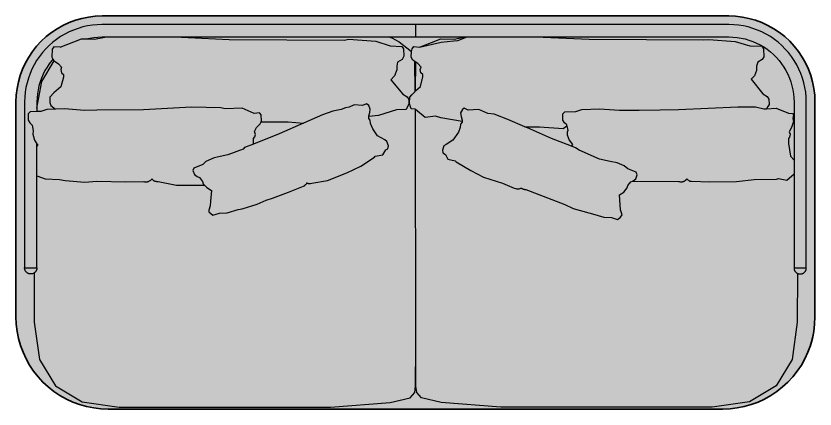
# Model space of a CAD drawing. Header units: millimetres. Extents: x 0 to 3777, y -1085 to 762.
# Drawn here: x 2152 to 3777, y -1085 to -286 of the extents above; entities that cross this region are included whole.
import ezdxf

# ---------------------------------------------------------------- set-up
doc = ezdxf.new("R2010")
doc.units = ezdxf.units.MM
doc.layers.add('Blocks', color=7, linetype='Continuous')
doc.layers.add('Blocks$Fill', color=7, linetype='Continuous', true_color=0xffffff)
doc.layers.add('Blocks$Inner', color=7, linetype='Continuous', lineweight=25, true_color=0x007f00)
doc.layers.add('Blocks$Outline', color=7, linetype='Continuous', lineweight=35, true_color=0xff3f3f)

# ---------------------------------------------------------------- blocks, each defined once
blk = doc.blocks.new('Fly SC2 Sofa Top')
at = {"layer": 'Blocks$Fill'}
blk.add_hatch(color=256, dxfattribs=at).paths.add_polyline_path([(-27.4, -2.2), (-40.9, -4.8), (-54.1, -8.6), (-67, -13.3), (-79.4, -19.1), (-91.4, -25.8), (-102.9, -33.4), (-113.7, -41.9), (-123.7, -51.3), (-133.1, -61.3), (-141.6, -72.1), (-149.2, -83.6), (-155.9, -95.6), (-161.7, -108), (-166.4, -120.9), (-170.2, -134.1), (-172.8, -147.6), (-174.5, -161.3), (-175, -175), (-175, -612.3), (-174.4, -627), (-172.7, -641.7), (-169.8, -656.1), (-165.8, -670.3), (-160.7, -684.1), (-154.6, -697.4), (-147.4, -710.3), (-139.2, -722.5), (-130.1, -734.1), (-120.1, -744.9), (-109.3, -754.9), (-97.7, -764), (-85.5, -772.2), (-72.6, -779.4), (-59.3, -785.5), (-45.5, -790.6), (-31.3, -794.6), (-16.9, -797.5), (-2.3, -799.2), (12.5, -799.8), (637.5, -799.8), (1262.5, -799.8), (1277.3, -799.2), (1291.9, -797.5), (1306.3, -794.6), (1320.5, -790.6), (1334.3, -785.5), (1347.6, -779.4), (1360.5, -772.2), (1372.7, -764), (1384.3, -754.9), (1395.1, -744.9), (1405.1, -734.1), (1414.2, -722.5), (1422.4, -710.3), (1429.6, -697.4), (1435.7, -684.1), (1440.8, -670.3), (1444.8, -656.1), (1447.7, -641.7), (1449.4, -627), (1450, -612.3), (1450, -175), (1449.5, -161.3), (1447.8, -147.6), (1445.2, -134.1), (1441.4, -120.9), (1436.7, -108), (1430.9, -95.6), (1424.2, -83.6), (1416.6, -72.1), (1408.1, -61.3), (1398.7, -51.3), (1388.7, -41.9), (1377.9, -33.4), (1366.4, -25.8), (1354.4, -19.1), (1342, -13.3), (1329.1, -8.6), (1315.9, -4.8), (1302.4, -2.2), (1288.7, -0.5), (1275, 0), (637.5, 0), (0, 0), (-13.7, -0.5)], flags=0)
at = {"layer": 'Blocks$Inner'}
for p, q in [((637.5, -17.5, 0), (637.5, -42.5, 0)), ((637, -152.9), (636.1, -92.7)), ((1407.5, -512.5, 0), (1432.5, -512.5, 0))]:
    blk.add_line(p, q, dxfattribs=at)
at = {"layer": 'Blocks$Inner', "extrusion": (1.38557e-14, 1.50996e-07, 1)}
blk.add_lwpolyline([(1262.5, -799.8), (637.5, -799.8), (12.5, -799.8), (-2.3, -799.2), (-16.9, -797.5), (-31.3, -794.6), (-45.5, -790.6), (-59.3, -785.5), (-72.6, -779.4), (-85.5, -772.2), (-97.7, -764), (-109.3, -754.9), (-120.1, -744.9), (-130.1, -734.1), (-139.2, -722.5), (-147.4, -710.3), (-154.6, -697.4), (-160.7, -684.1), (-165.8, -670.3), (-169.8, -656.1), (-172.7, -641.7), (-174.4, -627), (-175, -612.3), (-175, -175), (-174.5, -161.3), (-172.8, -147.6), (-170.2, -134.1), (-166.4, -120.9), (-161.7, -108), (-155.9, -95.6), (-149.2, -83.6), (-141.6, -72.1), (-133.1, -61.3), (-123.7, -51.3), (-113.7, -41.9), (-102.9, -33.4), (-91.4, -25.8), (-79.4, -19.1), (-67, -13.3), (-54.1, -8.6), (-40.9, -4.8), (-27.4, -2.2), (-13.7, -0.5), (0, 0), (637.5, 0), (1275, 0), (1288.7, -0.5), (1302.4, -2.2), (1315.9, -4.8), (1329.1, -8.6), (1342, -13.3), (1354.4, -19.1), (1366.4, -25.8), (1377.9, -33.4), (1388.7, -41.9), (1398.7, -51.3), (1408.1, -61.3), (1416.6, -72.1), (1424.2, -83.6), (1430.9, -95.6), (1436.7, -108), (1441.4, -120.9), (1445.2, -134.1), (1447.8, -147.6), (1449.5, -161.3), (1450, -175), (1450, -612.3), (1449.4, -627), (1447.7, -641.7), (1444.8, -656.1), (1440.8, -670.3), (1435.7, -684.1), (1429.6, -697.4), (1422.4, -710.3), (1414.2, -722.5), (1405.1, -734.1), (1395.1, -744.9), (1384.3, -754.9), (1372.7, -764), (1360.5, -772.2), (1347.6, -779.4), (1334.3, -785.5), (1320.5, -790.6), (1306.3, -794.6), (1291.9, -797.5), (1277.3, -799.2)], close=True, dxfattribs=at)
at = {"layer": 'Blocks$Inner'}
for points in [[(147.3, -42.5), (258.8, -47.9), (493.2, -48.9), (501.6, -47), (556.7, -51.2), (585.9, -60.9), (610.1, -61.8), (612.9, -66.5), (613.6, -81.6), (610.8, -88.2), (600.9, -94.1), (599.3, -102.3), (599.5, -109.8), (595, -121.8), (587.7, -129.6), (612, -159.2), (620.4, -164.6), (624.2, -169.6), (624.1, -179), (618.3, -190), (599, -190.9), (562.1, -202.8), (542.6, -204.7)], [(583.3, -42.5), (589.6, -44.6), (604.2, -52.9), (629.3, -72.2)], [(637.5, -152.5), (647.5, -143.6), (652.5, -123.8), (652.4, -119.3), (648.6, -115.5), (646.9, -109.2), (648.8, -104.1), (642.5, -97), (638.4, -94.1), (636.1, -92.7), (632.3, -89.8), (629.1, -83.8), (629.3, -72.2), (630.5, -67.1), (634.3, -62.4), (645.8, -63.5), (689.7, -53.5), (715.8, -50.5), (724, -49.6), (742.8, -42.5)], [(645.8, -63.5), (670.3, -54.1), (689.3, -46.5), (716.5, -47.2), (738.4, -42.5)], [(881.4, -42.4), (991.1, -47.4), (1223.8, -48.6), (1233.9, -47.6), (1288.1, -51.6), (1317.9, -60.9), (1341.8, -61.7), (1345.5, -67.1), (1345.8, -82.8), (1342.6, -88.8), (1333.7, -93.7), (1331, -102.1), (1331.2, -110.9), (1327.3, -121.5), (1320.4, -128.7), (1344, -158.7), (1352.7, -164.1), (1356.1, -169.1), (1356.6, -179.9), (1354.1, -184.1), (1351.4, -188.8)], [(-132.6, -187.7), (-122.5, -133.3), (-97.3, -91)], [(-99.9, -88.1), (-98.8, -89.8), (-97.3, -91), (-88.4, -97.1), (-82.3, -104.3), (-84, -109.1), (-82.6, -115.7), (-78.7, -119.1), (-78.6, -124.5), (-83.8, -144.2), (-97.7, -156.3), (-105.9, -165.2), (-106.5, -176.2), (-103.8, -182.4), (-94.8, -189.8)], [(732.8, -214.8), (689.4, -207.1), (678.1, -203.9), (657.1, -206.6), (637.6, -190.2), (637.1, -189.7), (629.1, -188.8), (626.8, -183.1), (625.6, -176.4), (626.1, -165.3), (630.4, -160.2), (636, -154.5), (637, -152.9), (637.5, -152.5), (638.4, -94.1)], [(-132.4, -325.2), (-115.5, -331.2), (-86.3, -332.7), (-75.3, -334.5), (-35.3, -337.8), (-10.5, -336.2), (48.5, -337.6), (85, -337.1), (86.7, -337.4), (87.5, -337.5), (88.4, -337.5), (89.3, -337.5), (90.2, -337.5), (90.7, -337.4), (91.2, -337.4), (91.7, -337.3), (92.2, -337.2), (92.7, -337.1), (93.2, -336.9), (93.7, -336.7), (94.2, -336.5), (94.8, -336.3), (95.3, -336), (96.5, -335.4), (97.7, -334.7), (99, -333.8), (100.3, -332.7), (101.7, -331.5), (101.9, -331.9), (102.2, -332.3), (102.5, -332.7), (102.8, -333), (103.1, -333.4), (103.4, -333.7), (103.8, -334), (104.1, -334.3), (104.5, -334.5), (104.8, -334.7), (105.2, -335), (105.6, -335.2), (106, -335.3), (106.4, -335.5), (106.8, -335.7), (107.2, -335.8), (108, -336), (108.9, -336.2), (109.7, -336.4), (110.6, -336.5), (114.3, -336.8), (151.8, -344.2), (208.3, -344.2), (213.2, -349.1), (222.4, -355), (220.5, -377.1), (219.8, -386.1), (217.2, -394.8), (217.4, -398.3), (225.7, -405.1), (238.9, -401.1), (254.4, -400.7), (277, -393.6), (285, -392.2), (315.3, -383), (333.9, -374.8), (346.9, -370.5), (379.3, -358.3), (406.6, -347.9), (409.5, -346.5), (410.9, -345.7), (411.5, -345.3), (412.2, -344.8), (412.8, -344.3), (413.5, -343.8), (414.1, -343.2), (414.7, -342.6), (415.2, -341.9), (415.8, -341.2), (416.3, -340.3), (416.7, -339.5), (417, -339.7), (417.3, -339.8), (417.5, -340), (417.8, -340.1), (418.1, -340.3), (418.4, -340.4), (418.7, -340.5), (419, -340.6), (419.3, -340.7), (419.6, -340.7), (419.9, -340.8), (420.2, -340.8), (420.9, -340.9), (421.5, -340.9), (422.2, -340.9), (422.9, -340.8), (424.2, -340.6), (427, -340.1), (458.4, -334.5), (498.1, -319.2), (526.1, -305.4), (554.1, -287.5), (555.8, -285.4), (571.3, -282.8), (577.2, -272.4), (581.4, -270.1), (582.6, -264.2), (579.1, -255.5), (574.9, -251.7), (560.5, -243.7), (551.1, -229.6), (545.9, -218.5), (545.4, -211.7), (542.6, -208.4), (542.6, -204.7), (542.6, -203.2), (545, -196.4), (545.4, -189.6), (542.6, -181.8), (537.7, -178.8), (529.9, -182.1), (512.5, -181.1), (502.6, -185.8), (495.3, -186.8), (486.1, -190.5), (469.7, -193.6), (448.5, -201.1), (409.7, -218.3), (360.3, -239.9), (308.2, -260.5), (290, -267.5), (287.4, -270.7), (255.9, -282.2), (227.8, -288.8), (211, -296.1), (204.7, -302), (186.9, -309.6), (185, -314.6), (188.2, -322.8), (193.2, -326.3), (198.3, -328.6), (204.2, -336.6), (205.7, -341.7), (208.3, -344.2)], [(308.2, -260.5), (308.3, -249.4), (310.9, -245.8), (312, -240.9), (310.4, -235.2), (314.4, -227.2), (321.7, -219.7), (323.7, -215.4), (324.5, -213.6), (324, -201.4), (320.3, -196.9), (309.2, -198.3), (285, -187.7), (250.2, -188.9), (241.7, -186.8), (182.2, -185.6), (84.5, -191), (-10.5, -191.5), (-35.7, -192.2), (-76, -188.7), (-94.8, -189.8), (-112.3, -190.5), (-124.2, -194.3), (-132.5, -194.6)], [(945.6, -223.2), (945.2, -221.7), (940.7, -217.2), (937.1, -211.8), (937.5, -199.1), (941.2, -194.9), (963.6, -194.5), (975.6, -190.4), (1011.7, -188.8), (1052.5, -191.4), (1092.4, -191.5), (1135, -190.9), (1172.7, -190.6), (1293.4, -184.7), (1329.1, -185.1), (1346.4, -188.8), (1351.4, -188.8), (1371.4, -187.5), (1396, -197.9), (1404.6, -198.1), (1406.4, -201.1), (1405.1, -208.5), (1406.4, -214.6), (1402.2, -226.7), (1397.5, -235.6), (1399.7, -240.5), (1398.2, -246.4), (1396.3, -249.4), (1396.3, -259.7), (1400.2, -285.3), (1407.8, -293.7)], [(323.7, -215.4), (378.6, -215.4), (409.7, -218.3)], [(860.3, -225.5), (890, -225.8), (937.9, -228.9), (945.6, -223.2), (947.5, -233.3), (946.4, -236.6), (946.4, -241.6), (950.1, -252.8), (956.8, -261.6), (955, -264.9)], [(1078.7, -335.9), (1172.6, -336.7), (1174.7, -337.1), (1175.7, -337.2), (1176.8, -337.3), (1177.8, -337.4), (1178.8, -337.4), (1179.4, -337.4), (1179.9, -337.4), (1180.4, -337.3), (1180.9, -337.2), (1181.5, -337.1), (1182, -337), (1182.5, -336.8), (1183, -336.6), (1183.6, -336.4), (1184.1, -336.1), (1184.6, -335.8), (1185.2, -335.5), (1185.7, -335.1), (1186.2, -334.7), (1186.8, -334.2), (1187.3, -333.8), (1187.8, -333.2), (1188.4, -332.6), (1188.9, -332), (1189.5, -331.3), (1190.3, -332.2), (1191.1, -333), (1191.8, -333.6), (1192.6, -334.2), (1193.2, -334.6), (1193.6, -334.8), (1193.9, -335), (1194.2, -335.2), (1194.5, -335.3), (1194.8, -335.4), (1195.1, -335.5), (1195.4, -335.6), (1195.7, -335.7), (1195.9, -335.8), (1196.2, -335.8), (1196.5, -335.8), (1196.7, -335.9), (1197.3, -335.9), (1197.8, -335.9), (1198.3, -335.9), (1199.2, -335.8), (1236.3, -337.4), (1290.3, -336.9), (1326.5, -332.6), (1371.9, -332.2), (1375.9, -330.5), (1393.1, -333.8), (1407.5, -321.3)]]:
    blk.add_lwpolyline(points, dxfattribs=at)
blk.add_lwpolyline([(732.8, -214.8), (732.7, -216.2), (729.4, -220.3), (728.7, -227), (724.9, -236.1), (713.8, -252.7), (699.9, -261.3), (695.4, -264.4), (692.2, -273.2), (693, -278.5), (698.6, -282), (703.4, -291.6), (718, -294.6), (720.5, -296.6), (749.8, -314.1), (776.2, -328.3), (814.7, -339.9), (838.1, -350.5), (841.5, -351.2), (843.3, -351.5), (844.1, -351.6), (845, -351.6), (845.9, -351.7), (846.8, -351.6), (847.8, -351.6), (848.7, -351.4), (849.7, -351.2), (850.6, -351), (851.6, -350.6), (852.6, -350.2), (853.3, -350.6), (853.9, -351), (854.5, -351.3), (855.1, -351.6), (855.7, -351.8), (856.3, -352.1), (857.4, -352.4), (858.5, -352.7), (859.6, -352.9), (861.7, -353.2), (941, -383.4), (958.3, -391.4), (990, -400.7), (997.4, -402.5), (1020.6, -409.5), (1036.5, -409.8), (1048.6, -414), (1054, -410), (1056.7, -406.6), (1057.6, -404.4), (1054.5, -394.6), (1052.8, -363.8), (1061, -358.6), (1068, -349.9), (1069.6, -345.2), (1075.4, -337.2), (1078.7, -335.9), (1080.4, -335.1), (1085.4, -331.2), (1088.6, -323.3), (1086.5, -318), (1069.6, -311.2), (1061.9, -304.9), (1048, -298.7), (1033.6, -296.3), (1011.7, -291), (970.6, -272.7), (963.3, -268.1), (955, -264.9), (914, -249), (865.1, -227.3), (860.3, -225.5), (825.4, -210.3), (797.4, -200.1), (784.9, -198.2), (766.3, -190.2), (744.6, -191.4), (736.8, -187.5), (733.2, -190.1), (728.8, -197.3), (730.2, -204.2), (732.7, -212)], close=True, dxfattribs=at)
at = {"layer": 'Blocks$Inner', "extrusion": (-3.61774e-12, 1.50996e-07, 1)}
blk.add_lwpolyline([(1440.5, -671.8), (1444.7, -657.3), (1447.8, -642.5), (1449.6, -627.4), (1450.2, -612.3)], dxfattribs=at)
at = {"layer": 'Blocks$Inner'}
for points in [[(-85.1, -63.4, 0), (-41.6, -46.5, 0), (-32.8, -46.7, 0), (-24.8, -44.9, 0), (-16.6, -43.6, 0), (-8.3, -42.8, 0), (0.2, -42.5, 0), (13.3, -42.5, 0), (147.3, -42.5, 0), (583.3, -42.5, 0), (637.5, -42.5, 0), (738.4, -42.5, 0), (742.8, -42.5, 0), (881.4, -42.4, 0), (1274.8, -42.5, 0), (1283.3, -42.8, 0), (1291.6, -43.6, 0), (1299.8, -44.9, 0), (1308, -46.7, 0), (1315.9, -49, 0), (1323.8, -51.8, 0), (1331.4, -55.1, 0), (1338.8, -58.9, 0), (1346, -63.1, 0), (1352.9, -67.8, 0), (1359.5, -72.9, 0), (1365.7, -78.4, 0), (1371.6, -84.3, 0), (1377.1, -90.5, 0), (1382.2, -97.1, 0), (1386.9, -104, 0), (1391.1, -111.2, 0), (1394.9, -118.6, 0), (1398.2, -126.2, 0), (1401, -134.1, 0), (1403.3, -142.1, 0), (1405.1, -150.2, 0), (1406.4, -158.4, 0), (1407.2, -166.7, 0), (1407.5, -175.2, 0), (1407.8, -293.7, 0), (1407.5, -321.3, 0), (1407.5, -512.5, 0), (1407.5, -513.3, 0), (1407.6, -514.1, 0), (1407.7, -514.8, 0), (1407.9, -515.6, 0), (1408.1, -516.4, 0), (1408.4, -517.1, 0), (1408.7, -517.8, 0), (1409, -518.5, 0), (1409.4, -519.2, 0), (1409.9, -519.8, 0), (1410.4, -520.5, 0), (1410.9, -521.1, 0), (1411.4, -521.6, 0), (1412, -522.1, 0), (1412.7, -522.6, 0), (1413.3, -523.1, 0), (1414, -523.5, 0), (1414.6, -523.8, 0), (1415.4, -524.1, 0), (1416.1, -524.4, 0), (1416.9, -524.6, 0), (1417.7, -524.8, 0), (1418.4, -524.9, 0), (1419.2, -525, 0), (1420, -525, 0), (1420.8, -525, 0), (1421.6, -524.9, 0), (1422.3, -524.8, 0), (1423.1, -524.6, 0), (1423.9, -524.4, 0), (1424.6, -524.1, 0), (1425.3, -523.8, 0), (1426, -523.5, 0), (1426.7, -523.1, 0), (1427.3, -522.6, 0), (1428, -522.1, 0), (1428.6, -521.6, 0), (1429.1, -521.1, 0), (1429.6, -520.5, 0), (1430.1, -519.8, 0), (1430.6, -519.2, 0), (1431, -518.5, 0), (1431.3, -517.8, 0), (1431.6, -517.1, 0), (1431.9, -516.4, 0), (1432.1, -515.6, 0), (1432.3, -514.8, 0), (1432.4, -514.1, 0), (1432.5, -513.3, 0), (1432.5, -512.5, 0), (1432.5, -174.8, 0), (1432.2, -165.1, 0), (1431.3, -155.3, 0), (1429.7, -145.5, 0), (1427.6, -135.8, 0), (1424.8, -126.3, 0), (1421.4, -117, 0), (1417.5, -107.9, 0), (1413, -99.1, 0), (1408, -90.6, 0), (1402.4, -82.4, 0), (1396.4, -74.6, 0), (1389.8, -67.2, 0), (1382.8, -60.2, 0), (1375.4, -53.6, 0), (1367.6, -47.6, 0), (1359.4, -42, 0), (1350.9, -37, 0), (1342.1, -32.5, 0), (1333, -28.6, 0), (1323.7, -25.2, 0), (1314.2, -22.4, 0), (1304.5, -20.3, 0), (1294.7, -18.7, 0), (1284.9, -17.8, 0), (1275.2, -17.5, 0), (637.5, -17.5, 0), (-0.2, -17.5, 0), (-9.9, -17.8, 0), (-19.7, -18.7, 0), (-29.5, -20.3, 0), (-39.2, -22.4, 0), (-48.7, -25.2, 0), (-58, -28.6, 0), (-67.1, -32.5, 0), (-75.9, -37, 0), (-84.4, -42, 0), (-92.6, -47.6, 0), (-100.4, -53.6, 0), (-107.8, -60.2, 0), (-114.8, -67.2, 0), (-121.4, -74.6, 0), (-127.4, -82.4, 0), (-133, -90.6, 0), (-138, -99.1, 0), (-142.5, -107.9, 0), (-146.4, -117, 0), (-149.8, -126.3, 0), (-152.6, -135.8, 0), (-154.7, -145.5, 0), (-156.3, -155.3, 0), (-157.2, -165.1, 0), (-157.5, -174.8, 0), (-157.5, -512.5, 0)], [(-32.8, -46.7, 0), (-15, -47.1, 0), (5.6, -43.3, 0), (13.3, -42.5, 0)], [(-85, -63.5, 0), (-98, -62.9, 0), (-101.6, -67.4, 0), (-102.3, -84, 0), (-99.9, -88.1, 0), (-102.1, -90.5, 0), (-107.2, -97.1, 0), (-111.9, -104, 0), (-116.1, -111.2, 0), (-119.9, -118.6, 0), (-123.2, -126.2, 0), (-126, -134.1, 0), (-128.3, -142.1, 0), (-130.1, -150.2, 0), (-131.4, -158.4, 0), (-132.2, -166.7, 0), (-132.5, -175.2, 0), (-132.5, -194.6, 0), (-146.4, -195, 0), (-150.3, -199.1, 0), (-150.4, -204.7, 0), (-150.1, -212.3, 0), (-147.1, -217.1, 0), (-142.4, -222.1, 0), (-140.4, -234, 0), (-141, -240.5, 0), (-137.3, -253, 0), (-132.5, -260, 0), (-130.6, -261.8, 0), (-132.5, -265.1, 0)], [(-138, -522.9, 0), (-137.9, -623.1, 0), (-127.1, -698.7, 0), (-94.7, -752.7, 0), (-40.6, -785.1, 0), (35.1, -796.1, 0), (464.7, -796, 0), (586, -786.5, 0), (626.6, -777, 0), (636, -766.4, 0), (637.7, -753.1, 0), (638.1, -673.2, 0), (637.6, -190.2, 0)], [(-132.5, -512.5, 0), (-132.5, -513.3, 0), (-132.6, -514.1, 0), (-132.7, -514.8, 0), (-132.9, -515.6, 0), (-133.1, -516.4, 0), (-133.4, -517.1, 0), (-133.7, -517.8, 0), (-134, -518.5, 0), (-134.4, -519.2, 0), (-134.9, -519.8, 0), (-135.4, -520.5, 0), (-135.9, -521.1, 0), (-136.4, -521.6, 0), (-137, -522.1, 0), (-137.7, -522.6, 0), (-138, -522.9, 0), (-139, -523.5, 0), (-139.7, -523.8, 0), (-140.4, -524.1, 0), (-141.1, -524.4, 0), (-141.9, -524.6, 0), (-142.7, -524.8, 0), (-143.4, -524.9, 0), (-144.2, -525, 0), (-145, -525, 0), (-145.8, -525, 0), (-146.6, -524.9, 0), (-147.3, -524.8, 0), (-148.1, -524.6, 0), (-148.9, -524.4, 0), (-149.6, -524.1, 0), (-150.3, -523.8, 0), (-151, -523.5, 0), (-151.7, -523.1, 0), (-152.3, -522.6, 0), (-153, -522.1, 0), (-153.6, -521.6, 0), (-154.1, -521.1, 0), (-154.6, -520.5, 0), (-155.1, -519.8, 0), (-155.6, -519.2, 0), (-156, -518.5, 0), (-156.3, -517.8, 0), (-156.6, -517.1, 0), (-156.9, -516.4, 0), (-157.1, -515.6, 0), (-157.3, -514.8, 0), (-157.4, -514.1, 0), (-157.5, -513.3, 0), (-157.5, -512.5, 0), (-132.5, -512.5, 0), (-132.4, -325.2, 0), (-132.5, -265.1, 0), (-132.5, -260, 0)], [(1414.6, -523.8, 0), (1413.9, -623.2, 0), (1403.4, -698.7, 0), (1371.5, -752.8, 0), (1316.8, -785.3, 0), (1241.2, -796.1, 0), (811.3, -796.2, 0), (690, -786.5, 0), (649.7, -777, 0), (640.1, -766.3, 0), (638.5, -753.1, 0), (638.1, -673.2, 0)]]:
    blk.add_polyline3d(points, dxfattribs=at)
at = {"layer": 'Blocks$Outline'}
for points in [[(0, 0), (-13.7, -0.5)], [(637.5, 0), (0, 0)], [(-67, -13.3), (-79.4, -19.1)], [(-54.1, -8.6), (-67, -13.3)], [(-40.9, -4.8), (-54.1, -8.6)], [(-27.4, -2.2), (-40.9, -4.8)], [(-13.7, -0.5), (-27.4, -2.2)], [(1275, 0), (637.5, 0)], [(1288.7, -0.5), (1275, 0)], [(1302.4, -2.2), (1288.7, -0.5)], [(1315.9, -4.8), (1302.4, -2.2)], [(1329.1, -8.6), (1315.9, -4.8)], [(1342, -13.3), (1329.1, -8.6)], [(1354.4, -19.1), (1342, -13.3)], [(-91.4, -25.8), (-102.9, -33.4)], [(-79.4, -19.1), (-91.4, -25.8)], [(1366.4, -25.8), (1354.4, -19.1)], [(1377.9, -33.4), (1366.4, -25.8)], [(-113.7, -41.9), (-123.7, -51.3)], [(-102.9, -33.4), (-113.7, -41.9)], [(1388.7, -41.9), (1377.9, -33.4)], [(1398.7, -51.3), (1388.7, -41.9)], [(-133.1, -61.3), (-141.6, -72.1)], [(-123.7, -51.3), (-133.1, -61.3)], [(1408.1, -61.3), (1398.7, -51.3)], [(1416.6, -72.1), (1408.1, -61.3)], [(-141.6, -72.1), (-149.2, -83.6)], [(1424.2, -83.6), (1416.6, -72.1)], [(-155.9, -95.6), (-161.7, -108)], [(-149.2, -83.6), (-155.9, -95.6)], [(1430.9, -95.6), (1424.2, -83.6)], [(1436.7, -108), (1430.9, -95.6)], [(-161.7, -108), (-166.4, -120.9)], [(1441.4, -120.9), (1436.7, -108)], [(-166.4, -120.9), (-170.2, -134.1)], [(1445.2, -134.1), (1441.4, -120.9)], [(-170.2, -134.1), (-172.8, -147.6)], [(1447.8, -147.6), (1445.2, -134.1)], [(-174.5, -161.3), (-175, -175)], [(-172.8, -147.6), (-174.5, -161.3)], [(1449.5, -161.3), (1447.8, -147.6)], [(1450, -175), (1449.5, -161.3)], [(-175, -175), (-175, -612.3)], [(1450, -612.3), (1450, -175)], [(-175, -612.3), (-174.4, -627)], [(1449.4, -627), (1450, -612.3)], [(-174.4, -627), (-172.7, -641.7)], [(1447.7, -641.7), (1449.4, -627)], [(-172.7, -641.7), (-169.8, -656.1)], [(1444.8, -656.1), (1447.7, -641.7)], [(-169.8, -656.1), (-165.8, -670.3)], [(1440.8, -670.3), (1444.8, -656.1)], [(-165.8, -670.3), (-160.7, -684.1)], [(1435.7, -684.1), (1440.8, -670.3)], [(-160.7, -684.1), (-154.6, -697.4)], [(-154.6, -697.4), (-147.4, -710.3)], [(1422.4, -710.3), (1429.6, -697.4)], [(1429.6, -697.4), (1435.7, -684.1)], [(-147.4, -710.3), (-139.2, -722.5)], [(1414.2, -722.5), (1422.4, -710.3)], [(-139.2, -722.5), (-130.1, -734.1)], [(1405.1, -734.1), (1414.2, -722.5)], [(-130.1, -734.1), (-120.1, -744.9)], [(-120.1, -744.9), (-109.3, -754.9)], [(1384.3, -754.9), (1395.1, -744.9)], [(1395.1, -744.9), (1405.1, -734.1)], [(-109.3, -754.9), (-97.7, -764)], [(1372.7, -764), (1384.3, -754.9)], [(-97.7, -764), (-85.5, -772.2)], [(-85.5, -772.2), (-72.6, -779.4)], [(-72.6, -779.4), (-59.3, -785.5)], [(1334.3, -785.5), (1347.6, -779.4)], [(1347.6, -779.4), (1360.5, -772.2)], [(1360.5, -772.2), (1372.7, -764)], [(-59.3, -785.5), (-45.5, -790.6)], [(-45.5, -790.6), (-31.3, -794.6)], [(-31.3, -794.6), (-16.9, -797.5)], [(1291.9, -797.5), (1306.3, -794.6)], [(1306.3, -794.6), (1320.5, -790.6)], [(1320.5, -790.6), (1334.3, -785.5)], [(-16.9, -797.5), (-2.3, -799.2)], [(-2.3, -799.2), (12.5, -799.8)], [(12.5, -799.8), (637.5, -799.8)], [(637.5, -799.8), (1262.5, -799.8)], [(1262.5, -799.8), (1277.3, -799.2)], [(1277.3, -799.2), (1291.9, -797.5)]]:
    blk.add_lwpolyline(points, dxfattribs=at)

msp = doc.modelspace()

# ---------------------------------------------------------------- block references
at = {"layer": 'Blocks'}
msp.add_blockref('Fly SC2 Sofa Top', (2327.2, -285.7), dxfattribs=at)

doc.saveas('drawing.dxf')
